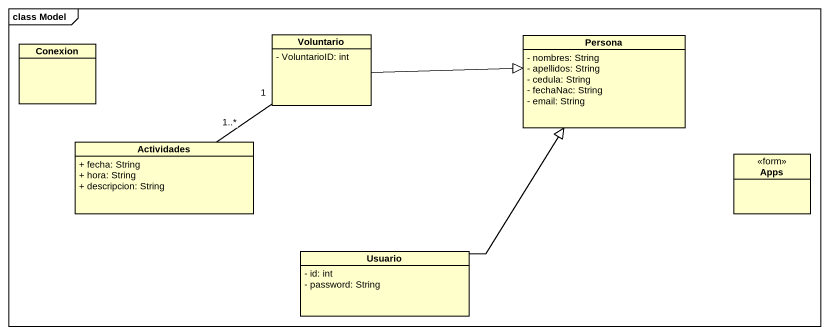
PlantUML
@startuml
mainframe class Model
hide circle
hide empty members
skinparam classAttributeIconSize 0
class Conexion
class Voluntario {
  - VoluntarioID: int
}
class Persona {
  - nombres: String
  - apellidos: String
  - cedula: String
  - fechaNac: String
  - email: String
}
class Actividades {
  + fecha: String
  + hora: String
  + descripcion: String
}
class Apps <<form>>
class Usuario {
  - id: int
  - password: String
}
Voluntario -right-|> Persona
Voluntario "1" -- "1..*" Actividades
Usuario -up-|> Persona
@enduml
